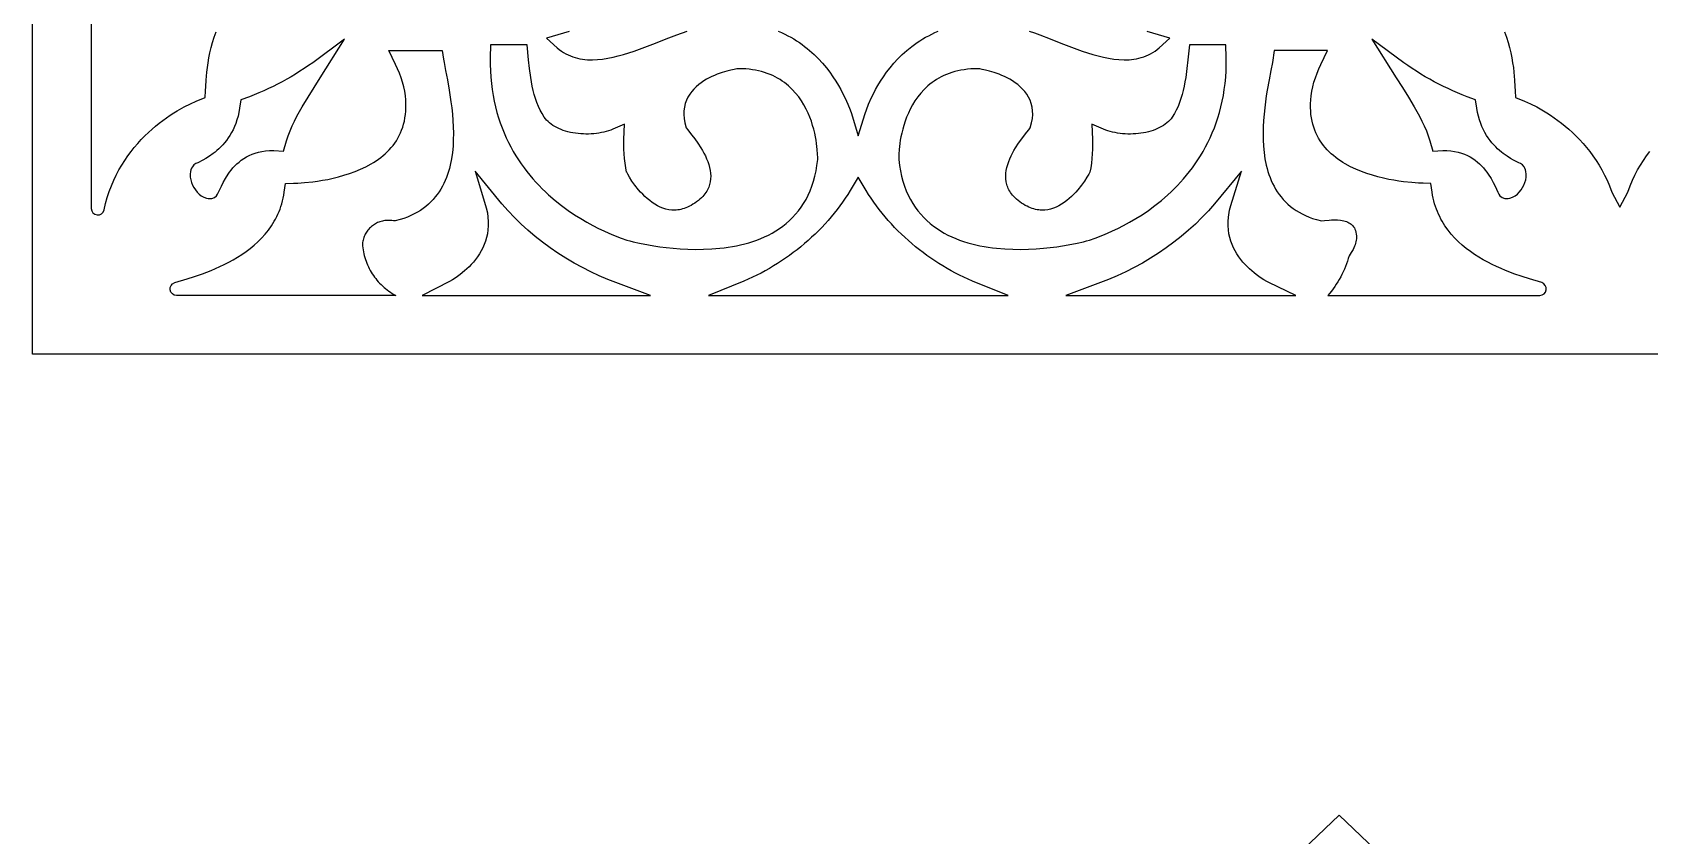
# Model space of a CAD drawing. Extents: x -1925 to 1925, y -1275 to 1275.
# Drawn here: x -1510.5 to -1139.7, y -975.8 to -791.6 of the extents above; entities that cross this region are included whole.
import ezdxf

# ---------------------------------------------------------------- set-up
doc = ezdxf.new("R2010")
doc.units = 0
doc.layers.add('LAYER_1', color=18, linetype='CONTINUOUS')

msp = doc.modelspace()

# ---------------------------------------------------------------- linework, layer by layer
at = {"layer": 'LAYER_1'}
for points in [[(-828.3, -865.46), (-1510.52, -865.46), (-1510.52, -183)], [(-1387.42, -791.48), (-1392.64, -792.97), (-1390.2, -795.17), (-1389.72, -795.56), (-1389.23, -795.92), (-1388.73, -796.24), (-1388.22, -796.54), (-1387.7, -796.8), (-1387.17, -797.04), (-1386.63, -797.24), (-1386.08, -797.42), (-1385.53, -797.57), (-1384.97, -797.69), (-1384.4, -797.78), (-1383.84, -797.86), (-1383.25, -797.91), (-1382.11, -797.94), (-1380.94, -797.89), (-1379.77, -797.77), (-1378.58, -797.58), (-1377.39, -797.34), (-1376.19, -797.05), (-1374.98, -796.71), (-1373.77, -796.33), (-1372.54, -795.92), (-1370.1, -795.03), (-1367.65, -794.09), (-1365.21, -793.13), (-1362.79, -792.2), (-1360.4, -791.35)], [(-1339.54, -791.39), (-1338.78, -791.71), (-1338.04, -792.04), (-1337.33, -792.4), (-1336.64, -792.77), (-1335.96, -793.16), (-1335.31, -793.56), (-1334.67, -793.98), (-1334.06, -794.41), (-1333.46, -794.85), (-1332.88, -795.31), (-1332.33, -795.77), (-1331.26, -796.74), (-1330.26, -797.73), (-1329.34, -798.74), (-1328.48, -799.76), (-1327.69, -800.79), (-1326.97, -801.82), (-1326.31, -802.83), (-1325.7, -803.82), (-1325.16, -804.78), (-1324.68, -805.7), (-1324.25, -806.57), (-1323.88, -807.38), (-1323.56, -808.12), (-1323.06, -809.39), (-1322.76, -810.27), (-1321.18, -815.36), (-1319.61, -810.27), (-1319.3, -809.39), (-1318.81, -808.13), (-1318.11, -806.56), (-1317.68, -805.7), (-1317.2, -804.78), (-1316.66, -803.82), (-1316.06, -802.83), (-1315.39, -801.82), (-1314.67, -800.79), (-1313.88, -799.76), (-1313.02, -798.74), (-1312.1, -797.73), (-1311.1, -796.74), (-1310.04, -795.78), (-1308.89, -794.85), (-1308.31, -794.41), (-1307.69, -793.98), (-1307.06, -793.56), (-1306.4, -793.16), (-1305.73, -792.77), (-1305.03, -792.4), (-1304.32, -792.04), (-1303.58, -791.71), (-1302.83, -791.39)], [(-1281.96, -791.36), (-1280.77, -791.77), (-1279.58, -792.2), (-1277.16, -793.13), (-1274.71, -794.09), (-1272.26, -795.03), (-1269.82, -795.92), (-1268.6, -796.33), (-1267.38, -796.71), (-1266.17, -797.05), (-1264.97, -797.34), (-1263.78, -797.58), (-1262.59, -797.77), (-1261.42, -797.89), (-1260.25, -797.94), (-1259.1, -797.91), (-1257.97, -797.79), (-1257.39, -797.69), (-1256.84, -797.57), (-1256.28, -797.42), (-1255.74, -797.24), (-1255.2, -797.04), (-1254.66, -796.8), (-1254.14, -796.54), (-1253.63, -796.24), (-1253.13, -795.92), (-1252.64, -795.56), (-1252.16, -795.17), (-1249.72, -792.97), (-1254.94, -791.48)], [(-1172.98, -791.5), (-1172.55, -792.72), (-1172.17, -793.93), (-1171.85, -795.14), (-1171.57, -796.34), (-1171.34, -797.51), (-1171.15, -798.64), (-1170.99, -799.72), (-1170.87, -800.74), (-1170.71, -802.57), (-1170.62, -804.04), (-1170.58, -805.08), (-1170.5, -806.55), (-1168.41, -807.4), (-1167.08, -808.01), (-1165.62, -808.75), (-1164.87, -809.17), (-1164.08, -809.63), (-1163.28, -810.12), (-1162.46, -810.65), (-1161.64, -811.22), (-1160.8, -811.82), (-1159.96, -812.46), (-1159.12, -813.14), (-1158.28, -813.85), (-1157.45, -814.6), (-1156.63, -815.4), (-1155.81, -816.23), (-1155.01, -817.1), (-1154.23, -818.01), (-1153.47, -818.97), (-1152.73, -819.96), (-1152.02, -821), (-1151.34, -822.08), (-1150.69, -823.2), (-1150.08, -824.36), (-1149.5, -825.57), (-1148.97, -826.83), (-1148.44, -828.25), (-1146.6, -831.72), (-1144.77, -828.25), (-1144.23, -826.83), (-1143.7, -825.57), (-1143.12, -824.36), (-1142.51, -823.2), (-1141.86, -822.08), (-1141.18, -821), (-1140.47, -819.96), (-1139.73, -818.97)], [(-1182.86, -997.92), (-1210.92, -971.15), (-1238.98, -997.92)]]:
    msp.add_lwpolyline(points, dxfattribs=at)
msp.add_lwpolyline([(-1497.03, -781.6), (-1497.02, -832.01, 0.891457), (-1494.06, -832.35), (-1493.72, -830.87), (-1493.33, -829.48), (-1492.88, -828.13), (-1492.4, -826.83), (-1491.86, -825.57), (-1491.29, -824.36), (-1490.68, -823.2), (-1490.03, -822.08), (-1489.35, -821), (-1488.63, -819.96), (-1487.9, -818.97), (-1487.14, -818.01), (-1486.35, -817.1), (-1485.56, -816.23), (-1484.74, -815.4), (-1483.92, -814.6), (-1483.08, -813.85), (-1482.25, -813.14), (-1481.41, -812.46), (-1480.57, -811.82), (-1479.73, -811.22), (-1478.9, -810.65), (-1478.09, -810.12), (-1477.29, -809.63), (-1475.74, -808.75), (-1474.29, -808.01), (-1472.96, -807.4), (-1470.87, -806.55), (-1470.79, -805.08), (-1470.75, -804.04), (-1470.66, -802.57), (-1470.5, -800.74), (-1470.37, -799.72), (-1470.22, -798.64), (-1470.03, -797.51), (-1469.8, -796.34), (-1469.52, -795.14), (-1469.2, -793.93), (-1468.82, -792.72), (-1468.39, -791.5)], format="xyb", dxfattribs=at)
for points in [[(-1438.93, -793.22), (-1446.25, -798.59), (-1447.21, -799.26), (-1448.18, -799.92), (-1449.16, -800.57), (-1450.16, -801.19), (-1451.17, -801.8), (-1452.2, -802.39), (-1453.23, -802.96), (-1454.28, -803.51), (-1455.34, -804.04), (-1456.41, -804.55), (-1457.48, -805.05), (-1458.57, -805.52), (-1459.66, -805.98), (-1460.77, -806.41), (-1462.73, -807.14), (-1462.99, -809.06), (-1463.16, -809.99), (-1463.36, -810.87), (-1463.61, -811.71), (-1463.88, -812.51), (-1464.18, -813.26), (-1464.51, -813.96), (-1464.87, -814.63), (-1465.24, -815.26), (-1465.63, -815.86), (-1466.04, -816.42), (-1466.45, -816.94), (-1466.88, -817.43), (-1467.32, -817.89), (-1467.76, -818.32), (-1468.2, -818.72), (-1468.64, -819.09), (-1469.07, -819.42), (-1469.92, -820.03), (-1470.72, -820.53), (-1471.43, -820.93), (-1472.59, -821.52), (-1473.03, -821.74), (-1473.49, -822.04), (-1473.82, -822.46), (-1474.01, -822.8), (-1474.16, -823.14), (-1474.26, -823.52), (-1474.34, -824.16), (-1474.31, -824.82), (-1474.2, -825.45), (-1474.02, -826.06), (-1473.77, -826.65), (-1473.48, -827.22), (-1473.14, -827.75), (-1472.74, -828.25), (-1472.3, -828.71), (-1471.79, -829.12), (-1471.21, -829.46), (-1470.59, -829.67), (-1470.18, -829.74), (-1469.79, -829.75), (-1469.39, -829.7), (-1468.78, -829.53), (-1468.31, -829.13), (-1468.06, -828.76), (-1467.81, -828.25), (-1467.18, -826.89), (-1466.76, -826.05), (-1466.25, -825.14), (-1465.63, -824.17), (-1465.3, -823.69), (-1464.92, -823.21), (-1464.52, -822.73), (-1464.09, -822.27), (-1463.63, -821.81), (-1463.14, -821.38), (-1462.61, -820.96), (-1462.05, -820.57), (-1461.46, -820.21), (-1460.83, -819.88), (-1460.16, -819.58), (-1459.45, -819.33), (-1458.69, -819.11), (-1457.89, -818.94), (-1457.04, -818.81), (-1456.14, -818.75), (-1455.18, -818.74), (-1452.92, -818.86), (-1452.25, -816.52), (-1451.87, -815.37), (-1451.43, -814.23), (-1450.95, -813.11), (-1450.43, -811.99), (-1449.86, -810.88), (-1449.26, -809.78), (-1448.64, -808.68), (-1447.31, -806.48), (-1445.93, -804.29), (-1444.52, -802.1)], [(-1203.43, -793.22), (-1197.84, -802.1), (-1196.43, -804.29), (-1195.05, -806.48), (-1193.72, -808.68), (-1193.1, -809.78), (-1192.5, -810.88), (-1191.94, -811.99), (-1191.41, -813.11), (-1190.93, -814.23), (-1190.49, -815.37), (-1190.11, -816.52), (-1189.44, -818.86), (-1187.18, -818.74), (-1186.22, -818.75), (-1185.32, -818.81), (-1184.47, -818.94), (-1183.67, -819.11), (-1182.91, -819.33), (-1182.2, -819.58), (-1181.53, -819.88), (-1180.9, -820.21), (-1180.31, -820.57), (-1179.75, -820.96), (-1179.23, -821.38), (-1178.73, -821.81), (-1178.27, -822.27), (-1177.84, -822.73), (-1177.44, -823.21), (-1177.07, -823.69), (-1176.73, -824.17), (-1176.11, -825.14), (-1175.6, -826.05), (-1175.18, -826.89), (-1174.55, -828.25), (-1174.3, -828.76), (-1174.06, -829.13), (-1173.58, -829.53), (-1172.97, -829.7), (-1172.57, -829.75), (-1172.19, -829.74), (-1171.77, -829.67), (-1171.15, -829.46), (-1170.57, -829.12), (-1170.06, -828.71), (-1169.62, -828.25), (-1169.22, -827.75), (-1168.88, -827.22), (-1168.59, -826.65), (-1168.35, -826.06), (-1168.16, -825.45), (-1168.05, -824.82), (-1168.02, -824.16), (-1168.1, -823.52), (-1168.21, -823.14), (-1168.35, -822.8), (-1168.54, -822.46), (-1168.87, -822.04), (-1169.33, -821.74), (-1169.77, -821.52), (-1170.93, -820.93), (-1171.64, -820.53), (-1172.44, -820.03), (-1173.3, -819.42), (-1173.72, -819.09), (-1174.16, -818.72), (-1174.6, -818.32), (-1175.04, -817.89), (-1175.48, -817.43), (-1175.91, -816.94), (-1176.33, -816.42), (-1176.73, -815.86), (-1177.12, -815.26), (-1177.5, -814.63), (-1177.85, -813.96), (-1178.18, -813.26), (-1178.48, -812.51), (-1178.76, -811.71), (-1179, -810.87), (-1179.21, -809.99), (-1179.38, -809.06), (-1179.63, -807.14), (-1181.6, -806.41), (-1182.7, -805.98), (-1183.79, -805.52), (-1184.88, -805.05), (-1185.95, -804.55), (-1187.02, -804.04), (-1188.08, -803.51), (-1189.13, -802.96), (-1190.16, -802.39), (-1191.19, -801.8), (-1192.2, -801.19), (-1193.2, -800.57), (-1194.19, -799.92), (-1195.16, -799.26), (-1196.11, -798.59)], [(-1366.68, -840.79), (-1365.2, -840.97), (-1363.63, -841.14), (-1361.98, -841.27), (-1360.25, -841.36), (-1358.47, -841.4), (-1356.64, -841.39), (-1354.77, -841.31), (-1352.89, -841.15), (-1351.93, -841.04), (-1350.98, -840.91), (-1350.03, -840.76), (-1349.08, -840.58), (-1348.14, -840.38), (-1347.2, -840.14), (-1346.27, -839.89), (-1345.34, -839.6), (-1344.43, -839.28), (-1343.53, -838.93), (-1342.64, -838.54), (-1341.76, -838.12), (-1340.9, -837.66), (-1340.06, -837.17), (-1339.24, -836.64), (-1338.45, -836.07), (-1337.68, -835.45), (-1336.93, -834.8), (-1336.22, -834.1), (-1335.53, -833.36), (-1334.88, -832.57), (-1334.26, -831.74), (-1333.69, -830.86), (-1333.15, -829.94), (-1332.65, -828.97), (-1332.2, -827.96), (-1331.79, -826.89), (-1331.43, -825.78), (-1331.11, -824.62), (-1330.85, -823.41), (-1330.64, -822.16), (-1330.47, -820.81), (-1330.46, -820.34), (-1330.48, -819.56), (-1330.56, -818.47), (-1330.72, -817.14), (-1330.83, -816.38), (-1330.98, -815.58), (-1331.16, -814.74), (-1331.37, -813.87), (-1331.63, -812.96), (-1331.93, -812.04), (-1332.27, -811.11), (-1332.67, -810.16), (-1333.12, -809.22), (-1333.62, -808.27), (-1334.19, -807.35), (-1334.83, -806.44), (-1335.53, -805.56), (-1336.31, -804.71), (-1337.15, -803.92), (-1337.62, -803.52), (-1338.1, -803.16), (-1338.6, -802.8), (-1339.11, -802.47), (-1339.65, -802.15), (-1340.21, -801.84), (-1340.79, -801.56), (-1341.39, -801.3), (-1342.02, -801.06), (-1342.66, -800.84), (-1343.32, -800.64), (-1344.01, -800.47), (-1344.72, -800.33), (-1345.45, -800.2), (-1346.2, -800.11), (-1346.97, -800.04), (-1347.77, -800), (-1348.65, -799.98), (-1349.03, -800.02), (-1349.59, -800.12), (-1350.36, -800.28), (-1351.29, -800.52), (-1352.36, -800.84), (-1353.51, -801.25), (-1354.12, -801.5), (-1354.73, -801.77), (-1355.35, -802.08), (-1355.97, -802.41), (-1356.58, -802.78), (-1357.18, -803.18), (-1357.76, -803.62), (-1358.33, -804.1), (-1358.86, -804.63), (-1359.36, -805.2), (-1359.82, -805.81), (-1360.22, -806.48), (-1360.57, -807.2), (-1360.84, -807.96), (-1361.04, -808.77), (-1361.16, -809.62), (-1361.18, -810.5), (-1361.11, -811.42), (-1360.94, -812.36), (-1360.62, -813.52), (-1360.28, -814.02), (-1359.86, -814.53), (-1359.32, -815.2), (-1358.67, -816.04), (-1357.96, -817.02), (-1357.23, -818.14), (-1356.88, -818.73), (-1356.54, -819.34), (-1356.22, -819.98), (-1355.93, -820.62), (-1355.67, -821.28), (-1355.44, -821.95), (-1355.26, -822.62), (-1355.12, -823.28), (-1355.03, -823.95), (-1354.99, -824.6), (-1355.01, -825.25), (-1355.09, -825.88), (-1355.24, -826.53), (-1355.33, -826.82), (-1355.45, -827.13), (-1355.58, -827.44), (-1355.73, -827.75), (-1355.91, -828.05), (-1356.11, -828.36), (-1356.33, -828.67), (-1356.57, -828.97), (-1356.84, -829.28), (-1357.14, -829.58), (-1357.47, -829.89), (-1357.83, -830.19), (-1358.22, -830.49), (-1358.64, -830.79), (-1359.06, -831.06), (-1359.48, -831.31), (-1359.89, -831.53), (-1360.29, -831.72), (-1360.68, -831.88), (-1361.07, -832.03), (-1361.45, -832.14), (-1361.82, -832.24), (-1362.19, -832.31), (-1362.55, -832.37), (-1362.91, -832.4), (-1363.24, -832.42), (-1363.95, -832.4), (-1364.62, -832.32), (-1365.29, -832.17), (-1365.94, -831.97), (-1366.58, -831.71), (-1367.2, -831.4), (-1367.81, -831.05), (-1368.41, -830.65), (-1368.99, -830.22), (-1369.55, -829.76), (-1370.08, -829.27), (-1370.59, -828.77), (-1371.08, -828.25), (-1371.53, -827.74), (-1372.36, -826.7), (-1373.06, -825.73), (-1373.61, -824.87), (-1374.02, -824.17), (-1374.25, -823.73), (-1374.28, -823.66), (-1374.47, -822.72), (-1374.64, -821.66), (-1374.76, -820.58), (-1374.84, -819.5), (-1374.89, -818.4), (-1374.9, -817.3), (-1374.89, -816.2), (-1374.77, -812.7), (-1377.45, -813.86), (-1377.93, -814.05), (-1378.44, -814.22), (-1378.96, -814.38), (-1379.51, -814.51), (-1380.06, -814.63), (-1380.63, -814.73), (-1381.21, -814.82), (-1381.8, -814.88), (-1382.4, -814.92), (-1383, -814.95), (-1383.6, -814.96), (-1384.2, -814.94), (-1384.8, -814.91), (-1385.4, -814.85), (-1385.99, -814.78), (-1386.58, -814.69), (-1387.15, -814.58), (-1387.72, -814.44), (-1388.26, -814.29), (-1388.8, -814.12), (-1389.31, -813.93), (-1389.81, -813.72), (-1390.29, -813.49), (-1390.74, -813.25), (-1391.17, -812.99), (-1391.57, -812.71), (-1391.94, -812.41), (-1392.29, -812.1), (-1392.61, -811.78), (-1392.9, -811.44), (-1393.16, -811.08), (-1393.65, -810.28), (-1394.1, -809.46), (-1394.5, -808.61), (-1394.85, -807.73), (-1395.17, -806.82), (-1395.45, -805.89), (-1395.69, -804.94), (-1395.9, -803.97), (-1396.09, -802.99), (-1396.25, -802), (-1396.53, -799.96), (-1396.76, -797.91), (-1397.1, -794.51), (-1405.49, -794.51), (-1405.57, -797.5), (-1405.57, -799.02), (-1405.52, -800.5), (-1405.42, -801.95), (-1405.29, -803.37), (-1405.11, -804.76), (-1404.89, -806.11), (-1404.63, -807.43), (-1404.34, -808.72), (-1404.01, -809.98), (-1403.64, -811.21), (-1403.25, -812.4), (-1402.82, -813.57), (-1402.36, -814.7), (-1401.87, -815.8), (-1401.36, -816.88), (-1400.82, -817.92), (-1400.26, -818.93), (-1399.67, -819.92), (-1399.06, -820.87), (-1398.44, -821.8), (-1397.79, -822.69), (-1397.13, -823.56), (-1396.46, -824.4), (-1395.77, -825.21), (-1395.07, -826), (-1394.36, -826.76), (-1393.63, -827.49), (-1392.91, -828.2), (-1392.17, -828.89), (-1390.69, -830.17), (-1389.2, -831.35), (-1387.71, -832.45), (-1386.24, -833.45), (-1384.8, -834.36), (-1383.39, -835.19), (-1382.03, -835.93), (-1380.73, -836.6), (-1379.5, -837.18), (-1378.35, -837.7), (-1377.29, -838.14), (-1375.51, -838.83), (-1374.23, -839.26), (-1373.53, -839.48), (-1372.81, -839.66), (-1371.36, -839.98), (-1369.29, -840.38), (-1368.04, -840.59)], [(-1285.73, -841.39), (-1283.89, -841.4), (-1282.11, -841.36), (-1280.38, -841.27), (-1278.73, -841.14), (-1277.16, -840.97), (-1275.68, -840.79), (-1274.32, -840.59), (-1273.07, -840.38), (-1271, -839.98), (-1269.55, -839.66), (-1268.83, -839.48), (-1268.13, -839.26), (-1266.85, -838.83), (-1265.07, -838.14), (-1264.01, -837.7), (-1262.86, -837.18), (-1261.63, -836.6), (-1260.33, -835.93), (-1258.97, -835.19), (-1257.57, -834.36), (-1256.12, -833.45), (-1254.65, -832.45), (-1253.16, -831.35), (-1251.67, -830.17), (-1250.2, -828.89), (-1249.46, -828.2), (-1248.73, -827.49), (-1248.01, -826.76), (-1247.29, -826), (-1246.59, -825.21), (-1245.9, -824.4), (-1245.23, -823.56), (-1244.57, -822.69), (-1243.92, -821.8), (-1243.3, -820.87), (-1242.69, -819.92), (-1242.11, -818.93), (-1241.54, -817.92), (-1241, -816.88), (-1240.49, -815.8), (-1240, -814.7), (-1239.54, -813.57), (-1239.12, -812.4), (-1238.72, -811.21), (-1238.35, -809.98), (-1238.02, -808.72), (-1237.73, -807.43), (-1237.47, -806.11), (-1237.26, -804.76), (-1237.08, -803.37), (-1236.94, -801.95), (-1236.84, -800.5), (-1236.79, -799.02), (-1236.79, -797.5), (-1236.87, -794.51), (-1245.26, -794.51), (-1245.61, -797.91), (-1245.83, -799.96), (-1246.11, -802), (-1246.27, -802.99), (-1246.46, -803.97), (-1246.67, -804.94), (-1246.92, -805.89), (-1247.19, -806.82), (-1247.51, -807.73), (-1247.86, -808.61), (-1248.26, -809.46), (-1248.71, -810.28), (-1249.2, -811.08), (-1249.46, -811.44), (-1249.75, -811.78), (-1250.07, -812.1), (-1250.42, -812.41), (-1250.79, -812.71), (-1251.2, -812.99), (-1251.62, -813.25), (-1252.08, -813.49), (-1252.55, -813.72), (-1253.05, -813.93), (-1253.56, -814.12), (-1254.1, -814.29), (-1254.65, -814.44), (-1255.21, -814.58), (-1255.78, -814.69), (-1256.37, -814.78), (-1256.96, -814.85), (-1257.56, -814.91), (-1258.16, -814.94), (-1258.76, -814.96), (-1259.36, -814.95), (-1259.96, -814.92), (-1260.56, -814.88), (-1261.15, -814.82), (-1261.73, -814.73), (-1262.3, -814.63), (-1262.86, -814.51), (-1263.4, -814.38), (-1263.92, -814.22), (-1264.43, -814.05), (-1264.92, -813.86), (-1267.59, -812.7), (-1267.47, -816.2), (-1267.46, -817.3), (-1267.47, -818.4), (-1267.52, -819.5), (-1267.6, -820.58), (-1267.72, -821.66), (-1267.89, -822.72), (-1268.08, -823.66), (-1268.11, -823.73), (-1268.34, -824.17), (-1268.75, -824.87), (-1269.31, -825.73), (-1270, -826.7), (-1270.83, -827.74), (-1271.28, -828.25), (-1271.77, -828.77), (-1272.28, -829.27), (-1272.82, -829.76), (-1273.37, -830.22), (-1273.95, -830.65), (-1274.55, -831.05), (-1275.16, -831.4), (-1275.79, -831.71), (-1276.43, -831.97), (-1277.08, -832.17), (-1277.74, -832.32), (-1278.41, -832.4), (-1279.12, -832.42), (-1279.46, -832.4), (-1279.81, -832.37), (-1280.17, -832.31), (-1280.54, -832.24), (-1280.91, -832.14), (-1281.29, -832.03), (-1281.68, -831.88), (-1282.07, -831.72), (-1282.47, -831.53), (-1282.88, -831.31), (-1283.3, -831.06), (-1283.72, -830.79), (-1284.14, -830.49), (-1284.53, -830.19), (-1284.89, -829.89), (-1285.22, -829.58), (-1285.52, -829.28), (-1285.79, -828.97), (-1286.03, -828.67), (-1286.26, -828.36), (-1286.45, -828.05), (-1286.63, -827.75), (-1286.78, -827.44), (-1286.92, -827.13), (-1287.03, -826.82), (-1287.12, -826.53), (-1287.27, -825.88), (-1287.35, -825.25), (-1287.37, -824.6), (-1287.34, -823.95), (-1287.25, -823.28), (-1287.11, -822.62), (-1286.92, -821.95), (-1286.69, -821.28), (-1286.43, -820.62), (-1286.14, -819.98), (-1285.82, -819.34), (-1285.48, -818.73), (-1285.13, -818.14), (-1284.4, -817.02), (-1283.69, -816.04), (-1283.04, -815.2), (-1282.5, -814.53), (-1282.08, -814.02), (-1281.74, -813.52), (-1281.42, -812.36), (-1281.25, -811.42), (-1281.18, -810.5), (-1281.21, -809.62), (-1281.32, -808.77), (-1281.52, -807.96), (-1281.8, -807.2), (-1282.14, -806.48), (-1282.55, -805.81), (-1283, -805.2), (-1283.5, -804.63), (-1284.04, -804.1), (-1284.6, -803.62), (-1285.18, -803.18), (-1285.78, -802.78), (-1286.39, -802.41), (-1287.01, -802.08), (-1287.63, -801.77), (-1288.24, -801.5), (-1288.86, -801.25), (-1290.01, -800.84), (-1291.07, -800.52), (-1292.01, -800.28), (-1292.77, -800.12), (-1293.33, -800.02), (-1293.71, -799.98), (-1294.6, -800), (-1295.39, -800.04), (-1296.16, -800.11), (-1296.91, -800.2), (-1297.64, -800.33), (-1298.35, -800.47), (-1299.04, -800.64), (-1299.7, -800.84), (-1300.35, -801.06), (-1300.97, -801.3), (-1301.57, -801.56), (-1302.15, -801.84), (-1302.71, -802.15), (-1303.25, -802.47), (-1303.77, -802.8), (-1304.26, -803.16), (-1304.74, -803.52), (-1305.21, -803.92), (-1306.05, -804.71), (-1306.83, -805.56), (-1307.53, -806.44), (-1308.17, -807.35), (-1308.74, -808.27), (-1309.24, -809.22), (-1309.69, -810.16), (-1310.09, -811.11), (-1310.43, -812.04), (-1310.73, -812.96), (-1310.99, -813.87), (-1311.2, -814.74), (-1311.38, -815.58), (-1311.53, -816.38), (-1311.65, -817.14), (-1311.8, -818.47), (-1311.88, -819.56), (-1311.9, -820.34), (-1311.89, -820.81), (-1311.73, -822.16), (-1311.51, -823.41), (-1311.25, -824.62), (-1310.93, -825.78), (-1310.57, -826.89), (-1310.16, -827.96), (-1309.71, -828.97), (-1309.21, -829.94), (-1308.68, -830.86), (-1308.1, -831.74), (-1307.48, -832.57), (-1306.83, -833.36), (-1306.15, -834.1), (-1305.43, -834.8), (-1304.69, -835.45), (-1303.91, -836.07), (-1303.12, -836.64), (-1302.3, -837.17), (-1301.46, -837.66), (-1300.6, -838.12), (-1299.73, -838.54), (-1298.84, -838.93), (-1297.93, -839.28), (-1297.02, -839.6), (-1296.09, -839.89), (-1295.16, -840.14), (-1294.22, -840.38), (-1293.28, -840.58), (-1292.33, -840.76), (-1291.38, -840.91), (-1290.43, -841.04), (-1289.47, -841.15), (-1287.59, -841.31)], [(-1421.14, -851.96), (-1368.79, -851.96), (-1378.55, -848.29), (-1380.54, -847.46), (-1382.5, -846.56), (-1384.43, -845.59), (-1386.34, -844.55), (-1388.2, -843.45), (-1390.03, -842.28), (-1391.82, -841.05), (-1393.56, -839.77), (-1395.25, -838.43), (-1396.89, -837.03), (-1398.47, -835.59), (-1399.99, -834.1), (-1401.45, -832.56), (-1402.85, -830.98), (-1409.02, -823.45), (-1406.6, -831.33), (-1406.45, -831.88), (-1406.21, -832.99), (-1406.06, -834.04), (-1405.99, -835.04), (-1405.99, -836.01), (-1406.06, -836.94), (-1406.19, -837.82), (-1406.37, -838.68), (-1406.61, -839.5), (-1406.9, -840.28), (-1407.23, -841.03), (-1407.6, -841.75), (-1408.01, -842.44), (-1408.44, -843.1), (-1408.9, -843.72), (-1409.39, -844.31), (-1409.88, -844.87), (-1410.39, -845.39), (-1410.9, -845.88), (-1411.41, -846.33), (-1412.42, -847.15), (-1413.36, -847.82), (-1414.18, -848.35), (-1414.85, -848.74)], [(-1355.53, -851.96), (-1286.83, -851.96), (-1294.99, -848.66), (-1295.98, -848.23), (-1296.96, -847.78), (-1297.94, -847.31), (-1298.91, -846.82), (-1299.87, -846.3), (-1300.82, -845.77), (-1301.76, -845.21), (-1302.69, -844.64), (-1303.61, -844.04), (-1304.52, -843.43), (-1305.42, -842.79), (-1306.3, -842.14), (-1307.17, -841.47), (-1308.02, -840.79), (-1308.86, -840.09), (-1309.69, -839.37), (-1310.5, -838.64), (-1311.29, -837.89), (-1312.07, -837.13), (-1312.83, -836.35), (-1313.57, -835.56), (-1314.3, -834.76), (-1315, -833.94), (-1315.68, -833.11), (-1316.35, -832.27), (-1316.99, -831.42), (-1317.62, -830.56), (-1318.22, -829.69), (-1318.79, -828.81), (-1319.35, -827.92), (-1321.18, -824.83), (-1323.01, -827.92), (-1323.57, -828.81), (-1324.15, -829.69), (-1324.75, -830.56), (-1325.37, -831.42), (-1326.01, -832.27), (-1326.68, -833.11), (-1327.36, -833.94), (-1328.07, -834.76), (-1328.79, -835.56), (-1329.53, -836.35), (-1330.29, -837.13), (-1331.07, -837.89), (-1331.86, -838.64), (-1332.67, -839.37), (-1333.5, -840.09), (-1334.34, -840.79), (-1335.19, -841.47), (-1336.06, -842.14), (-1336.95, -842.79), (-1337.84, -843.43), (-1338.75, -844.04), (-1339.67, -844.64), (-1340.6, -845.21), (-1341.54, -845.77), (-1342.49, -846.3), (-1343.45, -846.82), (-1344.42, -847.31), (-1345.4, -847.78), (-1346.38, -848.23), (-1347.38, -848.66)], [(-1273.57, -851.96), (-1220.83, -851.96), (-1227.04, -848.99), (-1227.51, -848.74), (-1228.18, -848.35), (-1229, -847.82), (-1229.95, -847.14), (-1230.44, -846.76), (-1230.95, -846.34), (-1231.46, -845.88), (-1231.97, -845.39), (-1232.48, -844.87), (-1232.98, -844.31), (-1233.46, -843.72), (-1233.92, -843.1), (-1234.36, -842.44), (-1234.76, -841.75), (-1235.13, -841.03), (-1235.46, -840.28), (-1235.75, -839.5), (-1235.99, -838.68), (-1236.18, -837.82), (-1236.31, -836.94), (-1236.37, -836.01), (-1236.37, -835.04), (-1236.3, -834.04), (-1236.15, -832.97), (-1236.04, -832.44), (-1235.91, -831.89), (-1235.76, -831.33), (-1233.35, -823.45), (-1239.51, -830.98), (-1240.91, -832.56), (-1242.37, -834.1), (-1243.89, -835.59), (-1245.48, -837.03), (-1247.11, -838.43), (-1248.81, -839.77), (-1250.55, -841.05), (-1252.33, -842.28), (-1254.16, -843.45), (-1256.03, -844.55), (-1257.93, -845.59), (-1259.86, -846.56), (-1261.83, -847.46), (-1263.81, -848.29)]]:
    msp.add_lwpolyline(points, close=True, dxfattribs=at)
for points in [[(-1428.5, -834.76), (-1428.81, -834.75), (-1429.11, -834.75), (-1429.41, -834.77), (-1429.7, -834.8), (-1429.99, -834.84), (-1430.27, -834.9), (-1430.55, -834.98), (-1430.83, -835.06), (-1431.1, -835.16), (-1431.36, -835.27), (-1431.61, -835.4), (-1431.86, -835.53), (-1432.11, -835.68), (-1432.34, -835.84), (-1432.57, -836), (-1432.79, -836.18), (-1433, -836.37), (-1433.2, -836.57), (-1433.39, -836.77), (-1433.57, -836.99), (-1433.74, -837.21), (-1433.9, -837.45), (-1434.06, -837.68), (-1434.19, -837.93), (-1434.32, -838.18), (-1434.44, -838.45), (-1434.54, -838.71), (-1434.63, -838.98), (-1434.71, -839.26), (-1434.77, -839.54), (-1434.82, -839.83), (-1434.86, -840.12), (-1434.82, -840.58), (-1434.77, -841.04), (-1434.7, -841.49), (-1434.62, -841.94), (-1434.52, -842.39), (-1434.42, -842.83), (-1434.29, -843.27), (-1434.16, -843.71), (-1434.01, -844.14), (-1433.84, -844.56), (-1433.67, -844.98), (-1433.48, -845.4), (-1433.27, -845.81), (-1433.06, -846.21), (-1432.83, -846.6), (-1432.59, -846.99), (-1432.34, -847.37), (-1432.08, -847.74), (-1431.8, -848.11), (-1431.51, -848.46), (-1431.21, -848.81), (-1430.9, -849.15), (-1430.58, -849.48), (-1430.25, -849.8), (-1429.9, -850.11), (-1429.55, -850.4), (-1429.18, -850.69), (-1428.8, -850.97), (-1428.42, -851.24), (-1428.02, -851.49), (-1427.61, -851.73), (-1427.2, -851.96), (-1477.44, -851.96, -0.862321), (-1477.88, -849.03), (-1475.06, -848.17), (-1473.36, -847.62), (-1471.51, -846.98), (-1469.55, -846.23), (-1468.55, -845.81), (-1467.54, -845.36), (-1466.52, -844.87), (-1465.5, -844.35), (-1464.49, -843.8), (-1463.48, -843.2), (-1462.49, -842.57), (-1461.52, -841.9), (-1460.58, -841.19), (-1459.66, -840.44), (-1458.79, -839.64), (-1457.95, -838.8), (-1457.15, -837.92), (-1456.4, -836.98), (-1455.71, -836), (-1455.06, -834.96), (-1454.77, -834.44), (-1454.49, -833.89), (-1454.22, -833.33), (-1453.97, -832.75), (-1453.74, -832.16), (-1453.53, -831.55), (-1453.33, -830.93), (-1453.16, -830.3), (-1453, -829.64), (-1452.86, -828.98), (-1452.75, -828.29), (-1452.48, -826.29), (-1450.67, -826.25), (-1449.62, -826.21), (-1448.09, -826.1), (-1446.18, -825.9), (-1445.12, -825.75), (-1443.99, -825.57), (-1442.81, -825.35), (-1441.59, -825.09), (-1440.34, -824.78), (-1439.08, -824.42), (-1437.8, -824.02), (-1436.53, -823.55), (-1435.28, -823.03), (-1434.05, -822.45), (-1432.85, -821.8), (-1432.29, -821.46), (-1431.72, -821.1), (-1431.17, -820.72), (-1430.64, -820.32), (-1430.12, -819.9), (-1429.63, -819.47), (-1429.15, -819.02), (-1428.69, -818.55), (-1428.25, -818.06), (-1427.83, -817.56), (-1427.44, -817.03), (-1427.07, -816.48), (-1426.73, -815.91), (-1426.41, -815.32), (-1426.12, -814.71), (-1425.85, -814.07), (-1425.62, -813.41), (-1425.41, -812.72), (-1425.23, -812.01), (-1425.09, -811.27), (-1424.98, -810.5), (-1424.91, -809.69), (-1424.87, -808.86), (-1424.88, -808), (-1424.92, -807.1), (-1425, -806.18), (-1425.15, -805.14), (-1425.37, -804.11), (-1425.65, -803.08), (-1425.99, -802.05), (-1426.37, -801.03), (-1426.8, -800.01), (-1427.26, -798.99), (-1428.8, -795.82), (-1416.53, -795.82), (-1416.26, -797.78), (-1416.13, -798.53), (-1415.79, -800.35), (-1415.38, -802.5), (-1414.95, -804.93), (-1414.55, -807.57), (-1414.37, -808.96), (-1414.22, -810.38), (-1414.1, -811.82), (-1414.02, -813.29), (-1413.99, -814.76), (-1414.01, -816.25), (-1414.08, -817.73), (-1414.22, -819.21), (-1414.43, -820.67), (-1414.73, -822.11), (-1414.91, -822.83), (-1415.11, -823.54), (-1415.34, -824.24), (-1415.59, -824.92), (-1415.87, -825.6), (-1416.17, -826.27), (-1416.51, -826.92), (-1416.87, -827.56), (-1417.26, -828.19), (-1417.68, -828.79), (-1418.14, -829.38), (-1418.63, -829.96), (-1419.15, -830.51), (-1419.7, -831.03), (-1420.29, -831.54), (-1420.91, -832.02), (-1421.56, -832.47), (-1422.25, -832.89), (-1422.98, -833.29), (-1423.74, -833.66), (-1424.53, -834), (-1425.36, -834.3), (-1426.23, -834.58), (-1427.32, -834.87), (-1427.76, -834.85), (-1428.13, -834.81)], [(-1208.64, -842.87, -0.112722), (-1213.54, -852), (-1164.92, -851.96, 0.862321), (-1164.49, -849.03), (-1167.3, -848.17), (-1169, -847.62), (-1170.86, -846.98), (-1171.82, -846.62), (-1172.81, -846.23), (-1173.81, -845.81), (-1174.82, -845.36), (-1175.84, -844.87), (-1176.86, -844.35), (-1177.88, -843.8), (-1178.88, -843.2), (-1179.87, -842.57), (-1180.84, -841.9), (-1181.78, -841.19), (-1182.7, -840.44), (-1183.58, -839.64), (-1184.42, -838.8), (-1185.21, -837.92), (-1185.96, -836.98), (-1186.66, -835.99), (-1186.98, -835.49), (-1187.3, -834.97), (-1187.59, -834.44), (-1187.87, -833.89), (-1188.14, -833.33), (-1188.39, -832.75), (-1188.62, -832.16), (-1188.83, -831.55), (-1189.03, -830.93), (-1189.21, -830.3), (-1189.36, -829.64), (-1189.5, -828.98), (-1189.61, -828.29), (-1189.88, -826.29), (-1191.69, -826.25), (-1192.74, -826.21), (-1194.27, -826.1), (-1196.18, -825.9), (-1197.24, -825.75), (-1198.37, -825.57), (-1199.55, -825.35), (-1200.77, -825.09), (-1202.02, -824.78), (-1203.29, -824.42), (-1204.56, -824.02), (-1205.83, -823.55), (-1207.08, -823.03), (-1208.31, -822.45), (-1209.51, -821.8), (-1210.08, -821.46), (-1210.64, -821.1), (-1211.19, -820.72), (-1211.72, -820.32), (-1212.24, -819.9), (-1212.74, -819.47), (-1213.22, -819.02), (-1213.68, -818.55), (-1214.11, -818.06), (-1214.53, -817.56), (-1214.92, -817.03), (-1215.29, -816.48), (-1215.64, -815.91), (-1215.95, -815.32), (-1216.25, -814.71), (-1216.51, -814.07), (-1216.75, -813.41), (-1216.95, -812.72), (-1217.13, -812.01), (-1217.27, -811.27), (-1217.38, -810.5), (-1217.45, -809.69), (-1217.49, -808.86), (-1217.49, -808), (-1217.44, -807.1), (-1217.36, -806.18), (-1217.21, -805.14), (-1216.99, -804.11), (-1216.71, -803.08), (-1216.37, -802.05), (-1215.99, -801.03), (-1215.56, -800.01), (-1215.1, -798.99), (-1213.57, -795.82), (-1225.82, -795.82), (-1226.23, -798.54), (-1226.57, -800.35), (-1226.98, -802.5), (-1227.41, -804.93), (-1227.62, -806.23), (-1227.81, -807.58), (-1227.99, -808.96), (-1228.14, -810.38), (-1228.26, -811.82), (-1228.34, -813.29), (-1228.37, -814.76), (-1228.36, -816.25), (-1228.28, -817.73), (-1228.14, -819.21), (-1227.93, -820.67), (-1227.64, -822.11), (-1227.45, -822.83), (-1227.25, -823.54), (-1227.02, -824.24), (-1226.77, -824.92), (-1226.49, -825.6), (-1226.19, -826.27), (-1225.86, -826.92), (-1225.49, -827.56), (-1225.1, -828.19), (-1224.68, -828.79), (-1224.22, -829.38), (-1223.74, -829.96), (-1223.22, -830.51), (-1222.66, -831.03), (-1222.08, -831.54), (-1221.45, -832.02), (-1220.8, -832.47), (-1220.11, -832.89), (-1219.38, -833.29), (-1218.62, -833.66), (-1217.83, -834), (-1217, -834.3), (-1216.13, -834.58), (-1215, -834.88), (-1214.25, -834.81), (-1213.25, -834.69), (-1212.65, -834.65), (-1211.98, -834.63), (-1211.29, -834.65), (-1210.58, -834.72), (-1209.88, -834.85), (-1209.57, -834.93), (-1209.26, -835.03), (-1208.97, -835.15), (-1208.69, -835.29), (-1208.43, -835.44), (-1208.2, -835.6), (-1207.98, -835.79), (-1207.79, -835.99), (-1207.61, -836.22), (-1207.44, -836.48), (-1207.3, -836.78), (-1207.17, -837.11), (-1207.07, -837.49), (-1206.99, -837.93), (-1206.96, -838.28), (-1206.95, -838.62), (-1206.97, -838.97), (-1207.01, -839.31), (-1207.07, -839.65), (-1207.16, -840), (-1207.27, -840.35), (-1207.4, -840.7), (-1207.56, -841.06), (-1207.73, -841.4), (-1208.15, -842.14)]]:
    msp.add_lwpolyline(points, format="xyb", close=True, dxfattribs=at)

doc.saveas('drawing.dxf')
